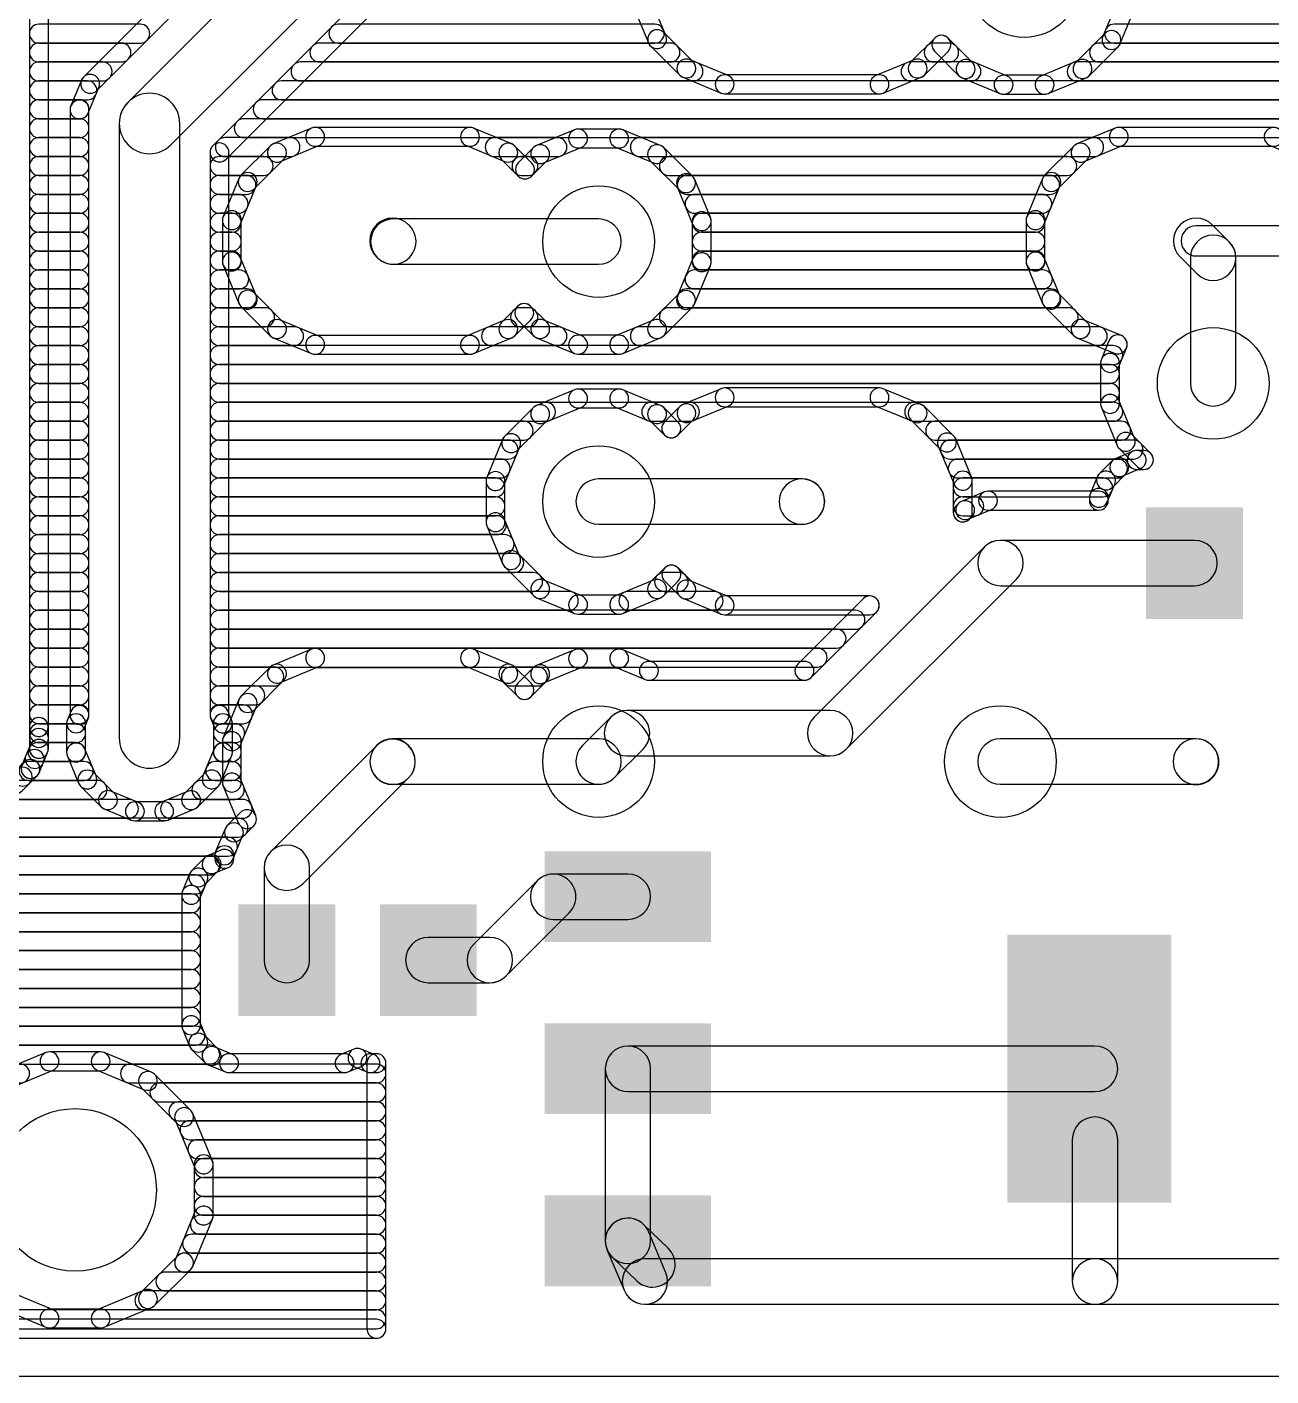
# Model space of a CAD drawing. Extents: x 0 to 96, y 0 to 55.
# Drawn here: x 61.85 to 78.56, y 0 to 18.12 of the extents above; entities that cross this region are included whole.
import ezdxf

# ---------------------------------------------------------------- set-up
doc = ezdxf.new("R2010")
doc.units = 0
doc.layers.add('16', color=174, linetype='CONTINUOUS')
doc.layers.add('20', color=178, linetype='CONTINUOUS')

# ---------------------------------------------------------------- blocks, each defined once
blk = doc.blocks.new('RECT')
blk.add_solid([(-0.5, -0.5), (0.5, -0.5), (-0.5, 0.5), (0.5, 0.5)])
blk = doc.blocks.new('PIE')
blk.add_circle((0, 0), 0.5)

msp = doc.modelspace()

# ---------------------------------------------------------------- linework, layer by layer
at = {"layer": '16'}
for points in [[(65.1535, 19.9897), (62.6135, 17.4497, 1), (62.7931, 17.2701), (65.3331, 19.8101, 1)], [(63.7874, 16.5401), (66.3274, 19.0801, 1), (65.7526, 19.6549), (63.2126, 17.1149, 1)], [(62.1411, 8.7187), (62.1411, 19.3049, 1), (61.8871, 19.3049), (61.8871, 8.7187, 1)], [(64.5296, 16.3484), (66.5191, 18.3379, 1), (66.3395, 18.5175), (64.35, 16.528, 1)], [(69.9887, 18.4235), (70.2013, 17.9101, 1), (70.436, 18.0073), (70.2233, 18.5207, 1)], [(76.539, 17.8994), (76.7498, 18.4084, 1), (76.5152, 18.5056), (76.3043, 17.9966, 1)], [(62.0141, 17.907), (63.3774, 17.907, 1), (63.3774, 18.161), (62.0141, 18.161, 1)], [(66.0356, 17.907), (70.2875, 17.907, 1), (70.2875, 18.161), (66.0356, 18.161, 1)], [(76.4573, 17.907), (79.1177, 17.907, 1), (79.1177, 18.161), (76.4573, 18.161, 1)], [(70.2289, 17.8689), (70.6219, 17.4759, 1), (70.8015, 17.6555), (70.4085, 18.0485, 1)], [(73.9081, 17.4759), (74.2268, 17.7945, 1), (74.0472, 17.9741), (73.7285, 17.6555, 1)], [(74.0472, 17.7945), (74.3732, 17.4686, 1), (74.5528, 17.6482), (74.2268, 17.9741, 1)], [(76.1218, 17.4686), (76.5114, 17.8582, 1), (76.3318, 18.0378), (75.9422, 17.6482, 1)], [(62.0141, 17.653), (63.1234, 17.653, 1), (63.1234, 17.907), (62.0141, 17.907, 1)], [(65.7816, 17.653), (70.4973, 17.653, 1), (70.4973, 17.907), (65.7816, 17.907, 1)], [(74.0327, 17.653), (74.2413, 17.653, 1), (74.2413, 17.907), (74.0327, 17.907, 1)], [(76.2537, 17.653), (79.3213, 17.653, 1), (79.3213, 17.907), (76.2537, 17.907, 1)], [(62.0141, 17.399), (62.8694, 17.399, 1), (62.8694, 17.653), (62.0141, 17.653, 1)], [(65.5276, 17.399), (70.8075, 17.399, 1), (70.8075, 17.653), (65.5276, 17.653, 1)], [(70.6631, 17.4483), (71.1765, 17.2357, 1), (71.2737, 17.4703), (70.7603, 17.683, 1)], [(73.3535, 17.2357), (73.8669, 17.4483, 1), (73.7697, 17.683), (73.2563, 17.4703, 1)], [(73.7225, 17.399), (74.5411, 17.399, 1), (74.5411, 17.653), (73.7225, 17.653, 1)], [(74.4144, 17.441), (74.9234, 17.2302, 1), (75.0206, 17.4648), (74.5116, 17.6757, 1)], [(75.5716, 17.2302), (76.0806, 17.441, 1), (75.9834, 17.6757), (75.4744, 17.4648, 1)], [(75.9539, 17.399), (79.6211, 17.399, 1), (79.6211, 17.653), (75.9539, 17.653, 1)], [(62.0141, 17.145), (62.6669, 17.145, 1), (62.6669, 17.399), (62.0141, 17.399, 1)], [(62.5859, 17.4085), (62.4429, 17.063, 1), (62.6775, 16.9658), (62.8206, 17.3113, 1)], [(65.2736, 17.145), (82.6957, 17.145, 1), (82.6957, 17.399), (65.2736, 17.399, 1)], [(71.2251, 17.226), (73.3049, 17.226, 1), (73.3049, 17.48), (71.2251, 17.48, 1)], [(74.972, 17.2205), (75.523, 17.2205, 1), (75.523, 17.4745), (74.972, 17.4745, 1)], [(63.9064, 8.5725), (63.9064, 16.8275, 1), (63.0936, 16.8275), (63.0936, 8.5725, 1)], [(62.0141, 16.891), (62.5617, 16.891, 1), (62.5617, 17.145), (62.0141, 17.145, 1)], [(62.4332, 17.0144), (62.4332, 8.8796, 1), (62.6872, 8.8796), (62.6872, 17.0144, 1)], [(65.0196, 16.891), (82.3985, 16.891, 1), (82.3985, 17.145), (65.0196, 17.145, 1)], [(62.0141, 16.637), (62.5602, 16.637, 1), (62.5602, 16.891), (62.0141, 16.891, 1)], [(64.7656, 16.637), (82.315, 16.637, 1), (82.315, 16.891), (64.7656, 16.891, 1)], [(65.6765, 16.7643), (65.1631, 16.5516, 1), (65.2603, 16.317), (65.7737, 16.5297, 1)], [(67.8049, 16.774), (65.7251, 16.774, 1), (65.7251, 16.52), (67.8049, 16.52, 1)], [(68.3669, 16.5516), (67.8535, 16.7643, 1), (67.7563, 16.5297), (68.2697, 16.317, 1)], [(69.2084, 16.7423), (68.6994, 16.5315, 1), (68.7966, 16.2968), (69.3056, 16.5077, 1)], [(69.808, 16.752), (69.257, 16.752, 1), (69.257, 16.498), (69.808, 16.498, 1)], [(70.3656, 16.5315), (69.8566, 16.7423, 1), (69.7594, 16.5077), (70.2684, 16.2968, 1)], [(76.4715, 16.7643), (75.9581, 16.5516, 1), (76.0553, 16.317), (76.5687, 16.5297, 1)], [(78.5999, 16.774), (76.5201, 16.774, 1), (76.5201, 16.52), (78.5999, 16.52, 1)], [(79.1619, 16.5516), (78.6485, 16.7643, 1), (78.5513, 16.5297), (79.0647, 16.317, 1)], [(62.0141, 16.383), (62.5602, 16.383, 1), (62.5602, 16.637), (62.0141, 16.637, 1)], [(64.5668, 8.8796), (64.5668, 16.4382, 1), (64.3128, 16.4382), (64.3128, 8.8796, 1)], [(64.5116, 16.383), (65.3944, 16.383, 1), (65.3944, 16.637), (64.5116, 16.637, 1)], [(65.1219, 16.5241), (64.7289, 16.1311, 1), (64.9085, 15.9515), (65.3015, 16.3445, 1)], [(68.1356, 16.383), (68.9794, 16.383, 1), (68.9794, 16.637), (68.1356, 16.637, 1)], [(68.633, 16.2992), (68.4081, 16.5241, 1), (68.2285, 16.3445), (68.4534, 16.1196, 1)], [(68.6582, 16.5039), (68.4534, 16.2992, 1), (68.633, 16.1196), (68.8378, 16.3243, 1)], [(70.0856, 16.383), (76.1894, 16.383, 1), (76.1894, 16.637), (70.0856, 16.637, 1)], [(70.7964, 16.1143), (70.4068, 16.5039, 1), (70.2272, 16.3243), (70.6168, 15.9347, 1)], [(75.9169, 16.5241), (75.5239, 16.1311, 1), (75.7035, 15.9515), (76.0965, 16.3445, 1)], [(62.0141, 16.129), (62.5602, 16.129, 1), (62.5602, 16.383), (62.0141, 16.383, 1)], [(64.4398, 16.129), (65.0333, 16.129, 1), (65.0333, 16.383), (64.4398, 16.383, 1)], [(68.4967, 16.129), (68.5898, 16.129, 1), (68.5898, 16.383), (68.4967, 16.383, 1)], [(70.4752, 16.129), (75.8283, 16.129, 1), (75.8283, 16.383), (70.4752, 16.383, 1)], [(64.7013, 16.0899), (64.4887, 15.5765, 1), (64.7233, 15.4793), (64.936, 15.9927, 1)], [(71.0348, 15.5641), (70.824, 16.0731, 1), (70.5893, 15.9759), (70.8002, 15.4669, 1)], [(75.4963, 16.0899), (75.2837, 15.5765, 1), (75.5183, 15.4793), (75.731, 15.9927, 1)], [(62.0141, 15.875), (62.5602, 15.875, 1), (62.5602, 16.129), (62.0141, 16.129, 1)], [(64.4398, 15.875), (64.8024, 15.875, 1), (64.8024, 16.129), (64.4398, 16.129, 1)], [(70.716, 15.875), (75.5974, 15.875, 1), (75.5974, 16.129), (70.716, 16.129, 1)], [(62.0141, 15.621), (62.5602, 15.621, 1), (62.5602, 15.875), (62.0141, 15.875, 1)], [(64.4398, 15.621), (64.6972, 15.621, 1), (64.6972, 15.875), (64.4398, 15.875, 1)], [(70.8212, 15.621), (75.4922, 15.621, 1), (75.4922, 15.875), (70.8212, 15.875, 1)], [(62.0141, 15.367), (62.5602, 15.367, 1), (62.5602, 15.621), (62.0141, 15.621, 1)], [(64.4398, 15.367), (64.606, 15.367, 1), (64.606, 15.621), (64.4398, 15.621, 1)], [(64.479, 15.5279), (64.479, 14.9721, 1), (64.733, 14.9721), (64.733, 15.5279, 1)], [(71.0445, 14.9645), (71.0445, 15.5155, 1), (70.7905, 15.5155), (70.7905, 14.9645, 1)], [(70.9175, 15.367), (75.401, 15.367, 1), (75.401, 15.621), (70.9175, 15.621, 1)], [(75.274, 15.5279), (75.274, 14.9721, 1), (75.528, 14.9721), (75.528, 15.5279, 1)], [(66.9905, 15.4555), (66.9805, 15.4655, 1), (66.5495, 15.0345), (66.5595, 15.0245, 1)], [(69.5325, 15.5448), (66.775, 15.5448, 1), (66.775, 14.9352), (69.5325, 14.9352, 1)], [(78.003, 15.238), (77.7755, 15.4655, 1), (77.3445, 15.0345), (77.572, 14.807, 1)], [(80.17, 15.4532), (77.56, 15.4532, 1), (77.56, 15.0468), (80.17, 15.0468, 1)], [(62.0141, 15.113), (62.5602, 15.113, 1), (62.5602, 15.367), (62.0141, 15.367, 1)], [(64.4398, 15.113), (64.606, 15.113, 1), (64.606, 15.367), (64.4398, 15.367, 1)], [(70.9175, 15.113), (75.401, 15.113, 1), (75.401, 15.367), (70.9175, 15.367, 1)], [(78.0923, 13.335), (78.0923, 15.0225, 1), (77.4827, 15.0225), (77.4827, 13.335, 1)], [(62.0141, 14.859), (62.5602, 14.859, 1), (62.5602, 15.113), (62.0141, 15.113, 1)], [(64.4398, 14.859), (64.606, 14.859, 1), (64.606, 15.113), (64.4398, 15.113, 1)], [(64.4887, 14.9235), (64.7013, 14.4101, 1), (64.936, 14.5073), (64.7233, 15.0207, 1)], [(70.824, 14.4069), (71.0348, 14.9159, 1), (70.8002, 15.0131), (70.5893, 14.5041, 1)], [(70.9175, 14.859), (75.401, 14.859, 1), (75.401, 15.113), (70.9175, 15.113, 1)], [(75.2837, 14.9235), (75.4963, 14.4101, 1), (75.731, 14.5073), (75.5183, 15.0207, 1)], [(62.0141, 14.605), (62.5602, 14.605, 1), (62.5602, 14.859), (62.0141, 14.859, 1)], [(64.4398, 14.605), (64.7055, 14.605, 1), (64.7055, 14.859), (64.4398, 14.859, 1)], [(70.8212, 14.605), (75.5005, 14.605, 1), (75.5005, 14.859), (70.8212, 14.859, 1)], [(62.0141, 14.351), (62.5602, 14.351, 1), (62.5602, 14.605), (62.0141, 14.605, 1)], [(64.4398, 14.351), (64.8107, 14.351, 1), (64.8107, 14.605), (64.4398, 14.605, 1)], [(64.7289, 14.3689), (65.1219, 13.9759, 1), (65.3015, 14.1555), (64.9085, 14.5485, 1)], [(70.4068, 13.9761), (70.7964, 14.3657, 1), (70.6168, 14.5453), (70.2272, 14.1557, 1)], [(70.716, 14.351), (75.6057, 14.351, 1), (75.6057, 14.605), (70.716, 14.605, 1)], [(75.5239, 14.3689), (75.9169, 13.9759, 1), (76.0965, 14.1555), (75.7035, 14.5485, 1)], [(62.0141, 14.097), (62.5602, 14.097, 1), (62.5602, 14.351), (62.0141, 14.351, 1)], [(64.4398, 14.097), (65.0533, 14.097, 1), (65.0533, 14.351), (64.4398, 14.351, 1)], [(68.4081, 13.9759), (68.623, 14.1908, 1), (68.4434, 14.3704), (68.2285, 14.1555, 1)], [(68.4767, 14.097), (68.5898, 14.097, 1), (68.5898, 14.351), (68.4767, 14.351, 1)], [(68.4434, 14.1908), (68.6582, 13.9761, 1), (68.8378, 14.1557), (68.623, 14.3704, 1)], [(70.4752, 14.097), (75.8483, 14.097, 1), (75.8483, 14.351), (70.4752, 14.351, 1)], [(65.1631, 13.9483), (65.6765, 13.7357, 1), (65.7737, 13.9703), (65.2603, 14.183, 1)], [(67.8535, 13.7357), (68.3669, 13.9483, 1), (68.2697, 14.183), (67.7563, 13.9703, 1)], [(68.6994, 13.9485), (69.2084, 13.7377, 1), (69.3056, 13.9723), (68.7966, 14.1832, 1)], [(69.8566, 13.7377), (70.3656, 13.9485, 1), (70.2684, 14.1832), (69.7594, 13.9723, 1)], [(75.9581, 13.9483), (76.4569, 13.7417, 1), (76.5541, 13.9764), (76.0553, 14.183, 1)], [(62.0141, 13.843), (62.5602, 13.843, 1), (62.5602, 14.097), (62.0141, 14.097, 1)], [(64.4398, 13.843), (65.4427, 13.843, 1), (65.4427, 14.097), (64.4398, 14.097, 1)], [(65.7251, 13.726), (67.8049, 13.726, 1), (67.8049, 13.98), (65.7251, 13.98, 1)], [(68.0873, 13.843), (68.9794, 13.843, 1), (68.9794, 14.097), (68.0873, 14.097, 1)], [(69.257, 13.728), (69.808, 13.728, 1), (69.808, 13.982), (69.257, 13.982, 1)], [(70.0856, 13.843), (76.2377, 13.843, 1), (76.2377, 14.097), (70.0856, 14.097, 1)], [(76.3881, 13.9077), (76.2852, 13.6591, 1), (76.5198, 13.5619), (76.6228, 13.8105, 1)], [(62.0141, 13.589), (62.5602, 13.589, 1), (62.5602, 13.843), (62.0141, 13.843, 1)], [(64.4398, 13.589), (76.4462, 13.589, 1), (76.4462, 13.843), (64.4398, 13.843, 1)], [(76.2755, 13.6105), (76.2755, 13.0595, 1), (76.5295, 13.0595), (76.5295, 13.6105, 1)], [(62.0141, 13.335), (62.5602, 13.335, 1), (62.5602, 13.589), (62.0141, 13.589, 1)], [(64.4398, 13.335), (76.4025, 13.335, 1), (76.4025, 13.589), (64.4398, 13.589, 1)], [(62.0141, 13.081), (62.5602, 13.081, 1), (62.5602, 13.335), (62.0141, 13.335, 1)], [(64.4398, 13.081), (76.4025, 13.081, 1), (76.4025, 13.335), (64.4398, 13.335, 1)], [(69.2084, 13.2498), (68.6994, 13.039, 1), (68.7966, 12.8043), (69.3056, 13.0152, 1)], [(69.808, 13.2595), (69.257, 13.2595, 1), (69.257, 13.0055), (69.808, 13.0055, 1)], [(70.3656, 13.039), (69.8566, 13.2498, 1), (69.7594, 13.0152), (70.2684, 12.8043, 1)], [(71.1765, 13.2643), (70.6631, 13.0516, 1), (70.7603, 12.817), (71.2737, 13.0297, 1)], [(73.3049, 13.274), (71.2251, 13.274, 1), (71.2251, 13.02), (73.3049, 13.02, 1)], [(73.8669, 13.0516), (73.3535, 13.2643, 1), (73.2563, 13.0297), (73.7697, 12.817, 1)], [(62.0141, 12.827), (62.5602, 12.827, 1), (62.5602, 13.081), (62.0141, 13.081, 1)], [(64.4398, 12.827), (68.8261, 12.827, 1), (68.8261, 13.081), (64.4398, 13.081, 1)], [(70.2389, 12.827), (70.7592, 12.827, 1), (70.7592, 13.081), (70.2389, 13.081, 1)], [(70.6219, 13.0241), (70.4182, 12.8205, 1), (70.5978, 12.6409), (70.8015, 12.8445, 1)], [(73.7708, 12.827), (76.4462, 12.827, 1), (76.4462, 13.081), (73.7708, 13.081, 1)], [(74.3011, 12.6311), (73.9081, 13.0241, 1), (73.7285, 12.8445), (74.1215, 12.4515, 1)], [(76.2852, 13.0109), (76.496, 12.5019, 1), (76.7307, 12.5991), (76.5198, 13.1081, 1)], [(68.6582, 13.0114), (68.2686, 12.6218, 1), (68.4482, 12.4422), (68.8378, 12.8318, 1)], [(70.5978, 12.8205), (70.4068, 13.0114, 1), (70.2272, 12.8318), (70.4182, 12.6409, 1)], [(62.0141, 12.573), (62.5602, 12.573, 1), (62.5602, 12.827), (62.0141, 12.827, 1)], [(64.4398, 12.573), (68.5263, 12.573, 1), (68.5263, 12.827), (64.4398, 12.827, 1)], [(74.0526, 12.573), (76.5514, 12.573, 1), (76.5514, 12.827), (74.0526, 12.827, 1)], [(62.0141, 12.319), (62.5602, 12.319, 1), (62.5602, 12.573), (62.0141, 12.573, 1)], [(64.4398, 12.319), (68.3227, 12.319, 1), (68.3227, 12.573), (64.4398, 12.573, 1)], [(68.241, 12.5806), (68.0302, 12.0716, 1), (68.2648, 11.9744), (68.4757, 12.4834, 1)], [(74.5413, 12.0765), (74.3286, 12.5899, 1), (74.094, 12.4927), (74.3067, 11.9793, 1)], [(74.2508, 12.319), (76.7178, 12.319, 1), (76.7178, 12.573), (74.2508, 12.573, 1)], [(76.5236, 12.4607), (76.767, 12.2172, 1), (76.9466, 12.3968), (76.7032, 12.6403, 1)], [(76.4365, 12.3001), (76.2579, 12.1215, 1), (76.4375, 11.9419), (76.6161, 12.1205, 1)], [(76.7111, 12.4243), (76.4777, 12.3277, 1), (76.5749, 12.093), (76.8083, 12.1897, 1)], [(76.8568, 12.434), (76.7597, 12.434, 1), (76.7597, 12.18), (76.8568, 12.18, 1)], [(62.0141, 12.065), (62.5602, 12.065, 1), (62.5602, 12.319), (62.0141, 12.319, 1)], [(64.4398, 12.065), (68.2175, 12.065, 1), (68.2175, 12.319), (64.4398, 12.319, 1)], [(68.0205, 12.023), (68.0205, 11.472, 1), (68.2745, 11.472), (68.2745, 12.023, 1)], [(74.356, 12.065), (76.508, 12.065, 1), (76.508, 12.319), (74.356, 12.319, 1)], [(74.551, 11.6014), (74.551, 12.0279, 1), (74.297, 12.0279), (74.297, 11.6014, 1)], [(76.2303, 12.0803), (76.1337, 11.8469, 1), (76.3683, 11.7497), (76.465, 11.9831, 1)], [(62.0141, 11.811), (62.5602, 11.811, 1), (62.5602, 12.065), (62.0141, 12.065, 1)], [(64.4398, 11.811), (68.1475, 11.811, 1), (68.1475, 12.065), (64.4398, 12.065, 1)], [(69.5325, 11.4427), (72.2625, 11.4427, 1), (72.2625, 12.0523), (69.5325, 12.0523, 1)], [(72.478, 11.532), (72.4805, 11.5345, 1), (72.0495, 11.9655), (72.047, 11.963, 1)], [(74.424, 11.811), (76.3089, 11.811, 1), (76.3089, 12.065), (74.424, 12.065, 1)], [(62.0141, 11.557), (62.5602, 11.557, 1), (62.5602, 11.811), (62.0141, 11.811, 1)], [(64.4398, 11.557), (68.1475, 11.557, 1), (68.1475, 11.811), (64.4398, 11.811, 1)], [(74.424, 11.557), (74.5793, 11.557, 1), (74.5793, 11.811), (74.424, 11.811, 1)], [(74.7147, 11.8775), (74.4066, 11.7499, 1), (74.5038, 11.5153), (74.8119, 11.6429, 1)], [(76.251, 11.8872), (74.7633, 11.8872, 1), (74.7633, 11.6332), (76.251, 11.6332, 1)], [(76.124, 11.7983), (76.124, 11.7602, 1), (76.378, 11.7602), (76.378, 11.7983, 1)], [(68.0302, 11.4234), (68.241, 10.9144, 1), (68.4757, 11.0116), (68.2648, 11.5206, 1)], [(74.3654, 11.7224), (74.3342, 11.6912, 1), (74.5138, 11.5116), (74.545, 11.5428, 1)], [(62.0141, 11.303), (62.5602, 11.303, 1), (62.5602, 11.557), (62.0141, 11.557, 1)], [(64.4398, 11.303), (68.1649, 11.303, 1), (68.1649, 11.557), (64.4398, 11.557, 1)], [(62.0141, 11.049), (62.5602, 11.049, 1), (62.5602, 11.303), (62.0141, 11.303, 1)], [(64.4398, 11.049), (68.2701, 11.049, 1), (68.2701, 11.303), (64.4398, 11.303, 1)], [(68.2686, 10.8732), (68.6582, 10.4836, 1), (68.8378, 10.6632), (68.4482, 11.0528, 1)], [(74.7145, 11.1375), (72.4285, 8.8515, 1), (72.8595, 8.4205), (75.1455, 10.7065, 1)], [(77.536, 11.2268), (74.93, 11.2268, 1), (74.93, 10.6172), (77.536, 10.6172, 1)], [(62.0141, 10.795), (62.5602, 10.795, 1), (62.5602, 11.049), (62.0141, 11.049, 1)], [(64.4398, 10.795), (68.3993, 10.795, 1), (68.3993, 11.049), (64.4398, 11.049, 1)], [(70.4068, 10.4836), (70.6003, 10.677, 1), (70.4207, 10.8566), (70.2272, 10.6632, 1)], [(70.4207, 10.677), (70.6219, 10.4759, 1), (70.8015, 10.6555), (70.6003, 10.8566, 1)], [(62.0141, 10.541), (62.5602, 10.541, 1), (62.5602, 10.795), (62.0141, 10.795, 1)], [(64.4398, 10.541), (68.6533, 10.541, 1), (68.6533, 10.795), (64.4398, 10.795, 1)], [(68.6994, 10.456), (69.2084, 10.2452, 1), (69.3056, 10.4798), (68.7966, 10.6907, 1)], [(69.8566, 10.2452), (70.3656, 10.456, 1), (70.2684, 10.6907), (69.7594, 10.4798, 1)], [(70.4117, 10.541), (70.6093, 10.541, 1), (70.6093, 10.795), (70.4117, 10.795, 1)], [(62.0141, 10.287), (62.5602, 10.287, 1), (62.5602, 10.541), (62.0141, 10.541, 1)], [(64.4398, 10.287), (69.1327, 10.287, 1), (69.1327, 10.541), (64.4398, 10.541, 1)], [(69.9323, 10.287), (71.0778, 10.287, 1), (71.0778, 10.541), (69.9323, 10.541, 1)], [(70.6631, 10.4483), (71.1765, 10.2357, 1), (71.2737, 10.4703), (70.7603, 10.683, 1)], [(69.257, 10.2355), (69.808, 10.2355, 1), (69.808, 10.4895), (69.257, 10.4895, 1)], [(71.2251, 10.226), (73.1756, 10.226, 1), (73.1756, 10.48), (71.2251, 10.48, 1)], [(73.0858, 10.4428), (72.207, 9.564, 1), (72.3866, 9.3844), (73.2654, 10.2632, 1)], [(62.0141, 10.033), (62.5602, 10.033, 1), (62.5602, 10.287), (62.0141, 10.287, 1)], [(64.4398, 10.033), (72.9826, 10.033, 1), (72.9826, 10.287), (64.4398, 10.287, 1)], [(62.0141, 9.779), (62.5602, 9.779, 1), (62.5602, 10.033), (62.0141, 10.033, 1)], [(64.4398, 9.779), (72.7286, 9.779, 1), (72.7286, 10.033), (64.4398, 10.033, 1)], [(62.0141, 9.525), (62.5602, 9.525, 1), (62.5602, 9.779), (62.0141, 9.779, 1)], [(64.4398, 9.525), (72.4746, 9.525, 1), (72.4746, 9.779), (64.4398, 9.779, 1)], [(65.6765, 9.7643), (65.1631, 9.5516, 1), (65.2603, 9.317), (65.7737, 9.5297, 1)], [(67.8049, 9.774), (65.7251, 9.774, 1), (65.7251, 9.52), (67.8049, 9.52, 1)], [(68.3669, 9.5516), (67.8535, 9.7643, 1), (67.7563, 9.5297), (68.2697, 9.317, 1)], [(69.2084, 9.7573), (68.6994, 9.5465, 1), (68.7966, 9.3118), (69.3056, 9.5227, 1)], [(69.808, 9.767), (69.257, 9.767, 1), (69.257, 9.513), (69.808, 9.513, 1)], [(70.2569, 9.5915), (69.8566, 9.7573, 1), (69.7594, 9.5227), (70.1597, 9.3569, 1)], [(62.0141, 9.271), (62.5602, 9.271, 1), (62.5602, 9.525), (62.0141, 9.525, 1)], [(64.4398, 9.271), (65.1753, 9.271, 1), (65.1753, 9.525), (64.4398, 9.525, 1)], [(65.1219, 9.5241), (64.7289, 9.1311, 1), (64.9085, 8.9515), (65.3015, 9.3445, 1)], [(68.6255, 9.3067), (68.4081, 9.5241, 1), (68.2285, 9.3445), (68.4459, 9.1271, 1)], [(68.3547, 9.271), (68.7168, 9.271, 1), (68.7168, 9.525), (68.3547, 9.525, 1)], [(68.6582, 9.5189), (68.4459, 9.3067, 1), (68.6255, 9.1271), (68.8378, 9.3393, 1)], [(72.2968, 9.6012), (70.2083, 9.6012, 1), (70.2083, 9.3472), (72.2968, 9.3472, 1)], [(62.0141, 9.017), (62.5602, 9.017, 1), (62.5602, 9.271), (62.0141, 9.271, 1)], [(64.4398, 9.017), (64.9213, 9.017, 1), (64.9213, 9.271), (64.4398, 9.271, 1)], [(64.7013, 9.0899), (64.4887, 8.5765, 1), (64.7233, 8.4793), (64.936, 8.9927, 1)], [(62.0141, 8.763), (62.5602, 8.763, 1), (62.5602, 9.017), (62.0141, 9.017, 1)], [(62.4429, 8.9282), (62.3969, 8.8172, 1), (62.6315, 8.72), (62.6775, 8.831, 1)], [(62.3872, 8.7686), (62.3872, 8.3764, 1), (62.6412, 8.3764), (62.6412, 8.7686, 1)], [(64.4398, 8.763), (64.756, 8.763, 1), (64.756, 9.017), (64.4398, 9.017, 1)], [(64.6031, 8.8172), (64.5571, 8.9282, 1), (64.3225, 8.831), (64.3685, 8.72, 1)], [(64.6128, 8.3764), (64.6128, 8.7686, 1), (64.3588, 8.7686), (64.3588, 8.3764, 1)], [(69.698, 8.8515), (69.317, 8.4705, 1), (69.748, 8.0395), (70.129, 8.4205, 1)], [(72.644, 8.9408), (69.9135, 8.9408, 1), (69.9135, 8.3312), (72.644, 8.3312, 1)], [(62.1315, 8.7671), (62.1314, 8.7674, 1), (61.8968, 8.6701), (61.8969, 8.6698, 1)], [(62.1411, 8.5719), (62.1412, 8.7184, 1), (61.8872, 8.7186), (61.8871, 8.5721, 1)], [(62.0141, 8.509), (62.5142, 8.509, 1), (62.5142, 8.763), (62.0141, 8.763, 1)], [(64.4858, 8.509), (64.6508, 8.509, 1), (64.6508, 8.763), (64.4858, 8.763, 1)], [(62.075, 8.241), (62.1313, 8.3768, 1), (61.8967, 8.4741), (61.8404, 8.3384, 1)], [(62.1313, 8.3771), (62.1314, 8.3773, 1), (61.8968, 8.4746), (61.8967, 8.4744, 1)], [(62.141, 8.4254), (62.141, 8.4257, 1), (61.887, 8.4257), (61.887, 8.4254, 1)], [(62.1411, 8.426), (62.1411, 8.572, 1), (61.8871, 8.572), (61.8871, 8.426, 1)], [(64.479, 8.5279), (64.479, 7.9721, 1), (64.733, 7.9721), (64.733, 8.5279, 1)], [(65.5595, 6.6135), (66.9805, 8.0345, 1), (66.5495, 8.4655), (65.1285, 7.0445, 1)], [(69.5325, 8.5598), (66.765, 8.5598, 1), (66.765, 7.9502), (69.5325, 7.9502, 1)], [(66.4602, 8.255), (66.4602, 8.25, 1), (67.0698, 8.25), (67.0698, 8.255, 1)], [(74.93, 7.9502), (77.555, 7.9502, 1), (77.555, 8.5598), (74.93, 8.5598, 1)], [(77.3395, 8.0395), (77.3445, 8.0345, 1), (77.7755, 8.4655), (77.7705, 8.4705, 1)], [(62.0193, 8.1066), (62.075, 8.2411, 1), (61.8403, 8.3383), (61.7846, 8.2038, 1)], [(61.996, 8.255), (62.5142, 8.255, 1), (62.5142, 8.509), (61.996, 8.509, 1)], [(62.3969, 8.3278), (62.5469, 7.9655, 1), (62.7816, 8.0627), (62.6315, 8.425, 1)], [(64.4531, 7.9655), (64.6031, 8.3278, 1), (64.3685, 8.425), (64.2184, 8.0627, 1)], [(64.4858, 8.255), (64.606, 8.255, 1), (64.606, 8.509), (64.4858, 8.509, 1)], [(61.7846, 7.8582), (61.8878, 7.9615, 1), (61.7082, 8.1411), (61.6049, 8.0378, 1)], [(61.8878, 7.9614), (61.9914, 8.0649, 1), (61.8119, 8.2447), (61.7083, 8.1412, 1)], [(61.8748, 8.001), (62.6171, 8.001, 1), (62.6171, 8.255), (61.8748, 8.255, 1)], [(62.019, 8.1062), (62.0191, 8.1064, 1), (61.7845, 8.2037), (61.7843, 8.2034, 1)], [(61.9916, 8.0653), (61.9918, 8.0654, 1), (61.8122, 8.245), (61.812, 8.2449, 1)], [(64.3829, 8.001), (64.606, 8.001, 1), (64.606, 8.255), (64.3829, 8.255, 1)], [(61.516, 7.747), (62.8044, 7.747, 1), (62.8044, 8.001), (61.516, 8.001, 1)], [(62.5745, 7.9243), (62.8518, 7.647, 1), (63.0314, 7.8266), (62.7541, 8.1039, 1)], [(64.1482, 7.647), (64.4255, 7.9243, 1), (64.2459, 8.1039), (63.9686, 7.8266, 1)], [(64.1956, 7.747), (64.6466, 7.747, 1), (64.6466, 8.001), (64.1956, 8.001, 1)], [(64.4887, 7.9235), (64.6924, 7.4316, 1), (64.9271, 7.5288), (64.7233, 8.0207, 1)], [(62.893, 7.6194), (63.2553, 7.4694, 1), (63.3525, 7.704), (62.9902, 7.8541, 1)], [(63.7447, 7.4694), (64.107, 7.6194, 1), (64.0098, 7.8541), (63.6475, 7.704, 1)], [(59.096, 7.493), (63.2235, 7.493, 1), (63.2235, 7.747), (59.096, 7.747, 1)], [(63.3039, 7.4597), (63.6961, 7.4597, 1), (63.6961, 7.7137), (63.3039, 7.7137, 1)], [(63.7765, 7.493), (64.7519, 7.493, 1), (64.7519, 7.747), (63.7765, 7.747, 1)], [(58.8448, 7.239), (64.6956, 7.239, 1), (64.6956, 7.493), (58.8448, 7.493, 1)], [(64.5161, 7.3524), (64.3885, 7.0443, 1), (64.6231, 6.9471), (64.7507, 7.2552, 1)], [(64.72, 7.57), (64.5436, 7.3936, 1), (64.7232, 7.214), (64.8996, 7.3904, 1)], [(58.5216, 6.985), (64.554, 6.985, 1), (64.554, 7.239), (58.5216, 7.239, 1)], [(64.4572, 7.0647), (64.2857, 6.9937, 1), (64.3829, 6.759), (64.5544, 6.83, 1)], [(64.3788, 6.9957), (64.3788, 6.9474, 1), (64.6328, 6.9474), (64.6328, 6.9957, 1)], [(65.6488, 5.588), (65.6488, 6.829, 1), (65.0392, 6.829), (65.0392, 5.588, 1)], [(58.5216, 6.731), (64.316, 6.731, 1), (64.316, 6.985), (58.5216, 6.985, 1)], [(64.2445, 6.9661), (64.0659, 6.7875, 1), (64.2455, 6.6079), (64.4241, 6.7865, 1)], [(58.8448, 6.477), (64.1169, 6.477, 1), (64.1169, 6.731), (58.8448, 6.731, 1)], [(64.0383, 6.7463), (63.9417, 6.5129, 1), (64.1763, 6.4157), (64.273, 6.6491, 1)], [(68.7074, 6.6544), (67.8565, 5.8035, 1), (68.2875, 5.3725), (69.1384, 6.2234, 1)], [(69.9262, 6.7437), (68.9229, 6.7437, 1), (68.9229, 6.1341), (69.9262, 6.1341, 1)], [(63.932, 6.4643), (63.932, 4.7117, 1), (64.186, 4.7117), (64.186, 6.4643, 1)], [(59.096, 6.223), (64.059, 6.223, 1), (64.059, 6.477), (59.096, 6.477, 1)], [(59.17, 5.969), (64.059, 5.969, 1), (64.059, 6.223), (59.17, 6.223, 1)], [(59.17, 5.715), (64.059, 5.715, 1), (64.059, 5.969), (59.17, 5.969, 1)], [(68.072, 5.8928), (67.244, 5.8928, 1), (67.244, 5.2832), (68.072, 5.2832, 1)], [(59.17, 5.461), (64.059, 5.461, 1), (64.059, 5.715), (59.17, 5.715, 1)], [(59.17, 5.207), (64.059, 5.207, 1), (64.059, 5.461), (59.17, 5.461, 1)], [(59.17, 4.953), (64.059, 4.953, 1), (64.059, 5.207), (59.17, 5.207, 1)], [(59.17, 4.699), (64.059, 4.699, 1), (64.059, 4.953), (59.17, 4.953, 1)], [(63.9417, 4.6631), (64.0383, 4.4297, 1), (64.273, 4.5269), (64.1763, 4.7603, 1)], [(59.1507, 4.445), (64.1169, 4.445, 1), (64.1169, 4.699), (59.1507, 4.699, 1)], [(64.0659, 4.3885), (64.2445, 4.2099, 1), (64.4241, 4.3895), (64.2455, 4.5681, 1)], [(59.006, 4.191), (64.316, 4.191, 1), (64.316, 4.445), (59.006, 4.445, 1)], [(62.1078, 4.3445), (61.473, 4.0816, 1), (61.5702, 3.8469), (62.205, 4.1099, 1)], [(62.8436, 4.3542), (62.1564, 4.3542, 1), (62.1564, 4.1002), (62.8436, 4.1002, 1)], [(63.527, 4.0816), (62.8922, 4.3445, 1), (62.795, 4.1099), (63.4298, 3.8469, 1)], [(64.2857, 4.1823), (64.5191, 4.0857, 1), (64.6163, 4.3203), (64.3829, 4.417, 1)], [(66.1689, 4.0857), (66.3426, 4.1576, 1), (66.2454, 4.3923), (66.0717, 4.3203, 1)], [(66.2454, 4.1576), (66.4191, 4.0857, 1), (66.5163, 4.3203), (66.3426, 4.3923, 1)], [(69.9262, 3.8227), (76.2, 3.8227, 1), (76.2, 4.4323), (69.9262, 4.4323, 1)], [(70.231, 1.8161), (70.231, 4.1275, 1), (69.6214, 4.1275), (69.6214, 1.8161, 1)], [(58.8652, 3.937), (61.7624, 3.937, 1), (61.7624, 4.191), (58.8652, 4.191, 1)], [(63.2376, 3.937), (66.548, 3.937, 1), (66.548, 4.191), (63.2376, 4.191, 1)], [(64.5677, 4.076), (66.1203, 4.076, 1), (66.1203, 4.33), (64.5677, 4.33, 1)], [(66.4677, 4.076), (66.548, 4.076, 1), (66.548, 4.33), (66.4677, 4.33, 1)], [(66.421, 4.203), (66.421, 0.635, 1), (66.675, 0.635), (66.675, 4.203, 1)], [(64.054, 3.5682), (63.5682, 4.054, 1), (63.3886, 3.8744), (63.8744, 3.3886, 1)], [(63.6326, 3.683), (66.548, 3.683, 1), (66.548, 3.937), (63.6326, 3.937, 1)], [(63.8866, 3.429), (66.548, 3.429, 1), (66.548, 3.683), (63.8866, 3.683, 1)], [(64.3445, 2.8922), (64.0816, 3.527, 1), (63.8469, 3.4298), (64.1099, 2.795, 1)], [(76.5048, 1.27), (76.5048, 3.175, 1), (75.8952, 3.175), (75.8952, 1.27, 1)], [(64.0373, 3.175), (66.548, 3.175, 1), (66.548, 3.429), (64.0373, 3.429, 1)], [(64.1425, 2.921), (66.548, 2.921, 1), (66.548, 3.175), (64.1425, 3.175, 1)], [(64.3542, 2.1564), (64.3542, 2.8436, 1), (64.1002, 2.8436), (64.1002, 2.1564, 1)], [(64.2272, 2.667), (66.548, 2.667, 1), (66.548, 2.921), (64.2272, 2.921, 1)], [(64.2272, 2.413), (66.548, 2.413, 1), (66.548, 2.667), (64.2272, 2.667, 1)], [(64.2272, 2.159), (66.548, 2.159, 1), (66.548, 2.413), (64.2272, 2.413, 1)], [(64.0816, 1.473), (64.3445, 2.1078, 1), (64.1099, 2.205), (63.8469, 1.5702, 1)], [(64.1757, 1.905), (66.548, 1.905, 1), (66.548, 2.159), (64.1757, 2.159, 1)], [(69.7149, 1.5964), (70.0451, 1.2789, 1), (70.4677, 1.7183), (70.1375, 2.0358, 1)], [(70.436, 1.3877), (70.2074, 1.9338, 1), (69.645, 1.6984), (69.8736, 1.1523, 1)], [(64.0704, 1.651), (66.548, 1.651, 1), (66.548, 1.905), (64.0704, 1.905, 1)], [(63.5682, 0.9459), (64.054, 1.4318, 1), (63.8744, 1.6114), (63.3886, 1.1256, 1)], [(63.9652, 1.397), (66.548, 1.397, 1), (66.548, 1.651), (63.9652, 1.651, 1)], [(76.2, 1.5748), (70.1548, 1.5748, 1), (70.1548, 0.9652), (76.2, 0.9652, 1)], [(80.4926, 1.5748), (76.2, 1.5748, 1), (76.2, 0.9652), (80.4926, 0.9652, 1)], [(63.7126, 1.143), (66.548, 1.143, 1), (66.548, 1.397), (63.7126, 1.397, 1)], [(61.473, 0.9184), (62.1078, 0.6555, 1), (62.205, 0.8901), (61.5702, 1.1531, 1)], [(62.8922, 0.6555), (63.527, 0.9184, 1), (63.4298, 1.1531), (62.795, 0.8901, 1)], [(63.4307, 0.889), (66.548, 0.889, 1), (66.548, 1.143), (63.4307, 1.143, 1)], [(66.548, 0.762), (3.617, 0.762, 1), (3.617, 0.508), (66.548, 0.508, 1)], [(3.744, 0.635), (66.548, 0.635, 1), (66.548, 0.889), (3.744, 0.889, 1)], [(62.1564, 0.6458), (62.8436, 0.6458, 1), (62.8436, 0.8998), (62.1564, 0.8998, 1)]]:
    msp.add_lwpolyline(points, format="xyb", close=True, dxfattribs=at)
at = {"layer": '20'}
msp.add_line((0, 0), (96, 0), dxfattribs=at)
msp.add_circle((62.5, 2.5), 1.0922, dxfattribs=at)

# ---------------------------------------------------------------- block references
at = {"layer": '16', "xscale": 1.5, "yscale": 1.5}
for p in [(75.2475, 18.7325), (69.5325, 15.24), (77.7875, 13.335), (69.5325, 11.7475), (69.5325, 8.255), (74.93, 8.255)]:
    msp.add_blockref('PIE', p, dxfattribs=at)
at = {"layer": '16'}
for p, xscale, yscale, rotation in [((77.536, 10.922), 1.3, 1.5, 180), ((69.9262, 6.4389), 1.2192, 2.2352, 90), ((65.344, 5.588), 1.3, 1.5, 180), ((67.244, 5.588), 1.3, 1.5, 180), ((76.124, 4.1275), 3.6, 2.2, 90), ((69.9262, 4.1275), 1.2192, 2.2352, 90), ((69.9262, 1.8161), 1.2192, 2.2352, 90)]:
    msp.add_blockref('RECT', p, dxfattribs=dict(at, xscale=xscale, yscale=yscale, rotation=rotation))

doc.saveas('drawing.dxf')
